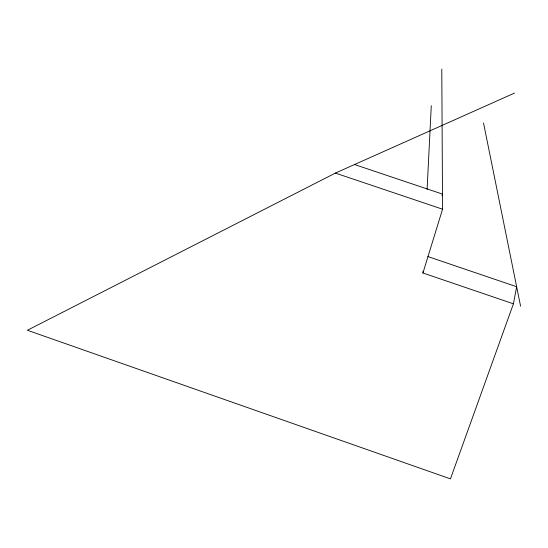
<?xml version="1.0" encoding="UTF-8"?>
<svg xmlns="http://www.w3.org/2000/svg" width="548" height="548" viewBox="0 0 548 548"><rect width="100%" height="100%" fill="white"/><g stroke="black" fill="none" stroke-linecap="round" stroke-linejoin="round"><path stroke-width="0.82" d="M514.497 93.085L335.39 173.086L27.4 330.259L450.456 478.877L513.421 303.818L422.94 272.986L423.029 271.281M427.111 189.341L431.283 105.696M513.421 303.818L516.648 286.727L427.865 256.553M441.976 195.725L442.476 194.095L354.542 164.537M422.94 272.986L442.558 209.206L441.784 69.123M335.39 173.086L442.558 209.206M483.528 123.019L520.6 306.264"/></g></svg>
